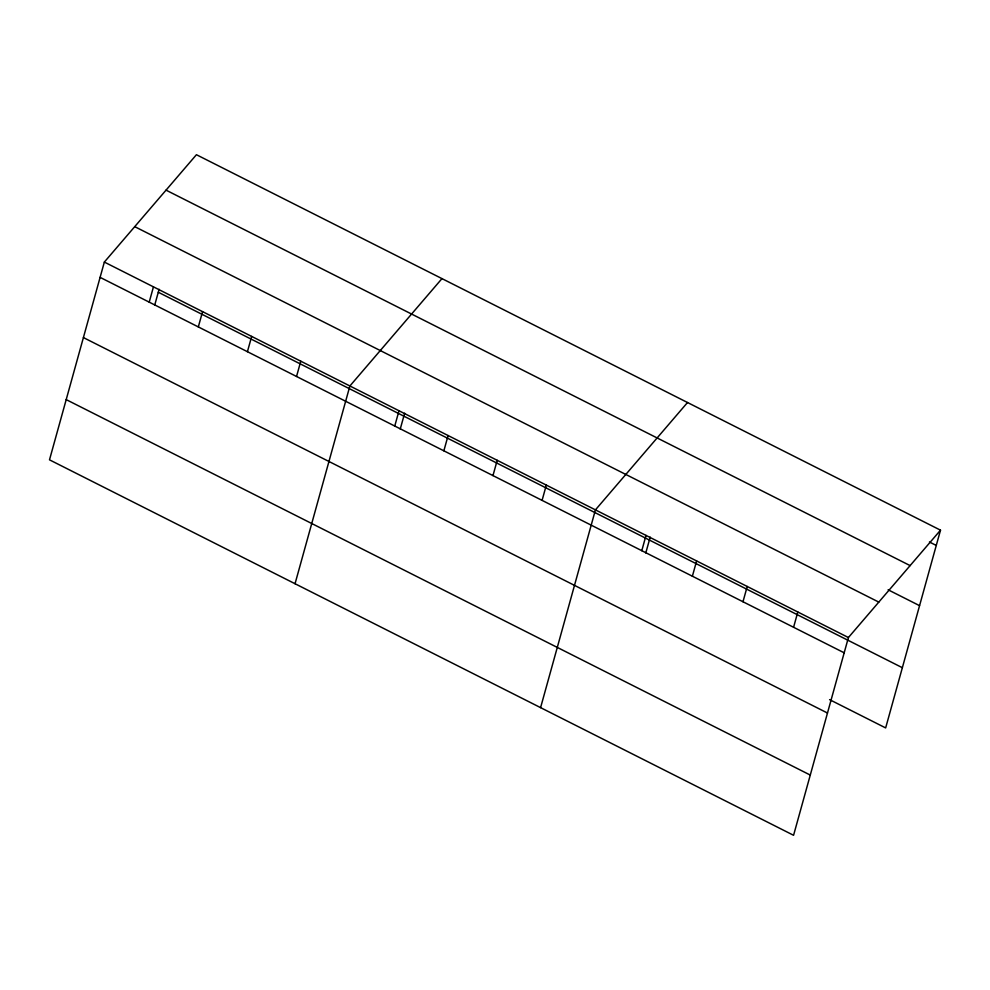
<?xml version="1.0" encoding="UTF-8"?>
<svg xmlns="http://www.w3.org/2000/svg" width="990" height="990" viewBox="0 0 990 990"><rect width="100%" height="100%" fill="white"/><g stroke="black" fill="none" stroke-linecap="round" stroke-linejoin="round"><path stroke-width="1.49" d="M104.346 262.078L49.5 459.83L793.572 835.288L848.418 637.535L940.5 530.17L196.428 154.712L104.346 262.078L848.418 637.535M149.218 302.136L153.45 286.865M154.7 305.155L159.105 289.303M198.322 326.923L202.554 311.64M247.426 351.697L251.67 336.414M296.542 376.472L300.774 361.202M295.045 583.729L349.891 385.976L441.973 278.611M394.762 426.034L398.995 410.763M400.245 429.054L404.65 413.201M443.867 450.821L448.099 435.538M492.971 475.596L497.215 460.313M542.087 500.371L546.319 485.1M540.59 707.627L595.436 509.875L687.518 402.509M641.792 550.688L646.024 535.404M645.789 552.952L650.195 537.1M692.381 576.217L696.626 560.934M742.983 601.747L747.227 586.464M793.584 627.276L797.816 612.006M940.5 530.17L885.654 727.922L829.595 699.633M929.424 542L936.268 545.441M166.035 190.142L910.107 565.599M888.117 589.793L919.562 605.657M134.727 226.648L878.798 602.106M158.289 292.248L902.36 667.705M100.101 277.361L844.173 652.806M83.408 337.578L827.479 713.023M66.194 399.614L810.278 775.071"/></g></svg>
